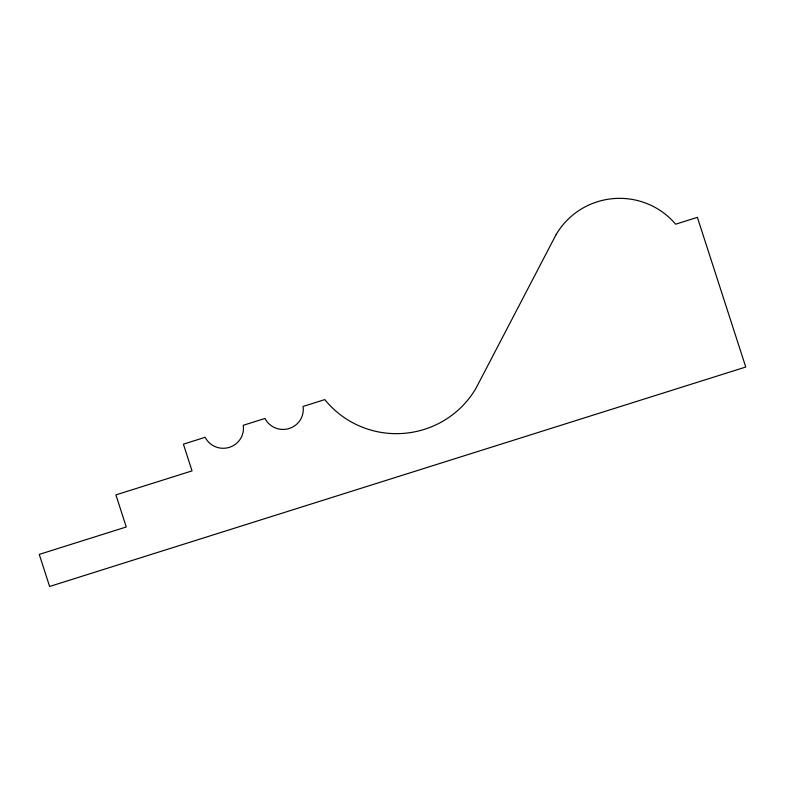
<?xml version="1.0" encoding="UTF-8"?>
<svg xmlns="http://www.w3.org/2000/svg" width="785" height="785" viewBox="0 0 785 785"><rect width="100%" height="100%" fill="white"/><g stroke="black" fill="none" stroke-linecap="round" stroke-linejoin="round"><path stroke-width="1.18" d="M556.065 234.686L475.995 388.241A91.502 90 -4.9 0 1 324.813 399.594L303.059 406.453A20.214 19.88 -4.9 0 1 264.987 418.454L243.232 425.303A20.214 19.88 -4.9 0 1 205.16 437.304L183.405 444.163L192.04 470.892L115.905 494.893L126.267 526.97L39.25 554.396L49.612 586.473L745.75 367.027L697.384 217.347L675.63 224.206A72.976 71.769 -4.9 0 0 556.065 234.686"/></g></svg>
